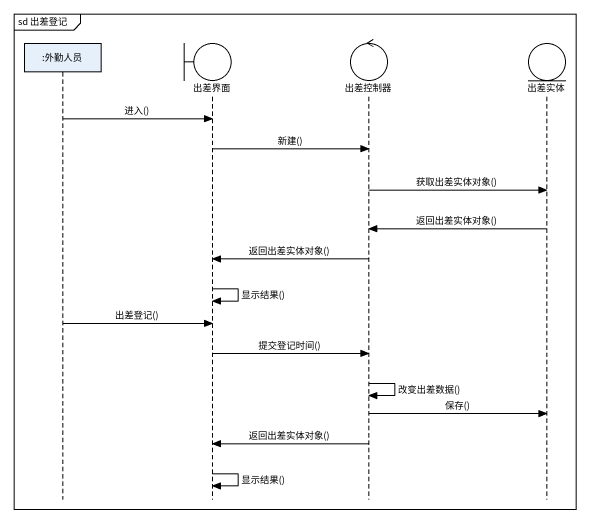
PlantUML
@startuml
mainframe sd 出差登记
hide footbox
participant ":外勤人员" as 外勤人员
boundary 出差界面
control 出差控制器
entity 出差实体

外勤人员 -> 出差界面 : 进入()
出差界面 -> 出差控制器 : 新建()
出差控制器 -> 出差实体 : 获取出差实体对象()
出差实体 -> 出差控制器 : 返回出差实体对象()
出差控制器 -> 出差界面 : 返回出差实体对象()
出差界面 -> 出差界面 : 显示结果()
外勤人员 -> 出差界面 : 出差登记()
出差界面 -> 出差控制器 : 提交登记时间()
出差控制器 -> 出差控制器 : 改变出差数据()
出差控制器 -> 出差实体 : 保存()
出差控制器 -> 出差界面 : 返回出差实体对象()
出差界面 -> 出差界面 : 显示结果()
@enduml
